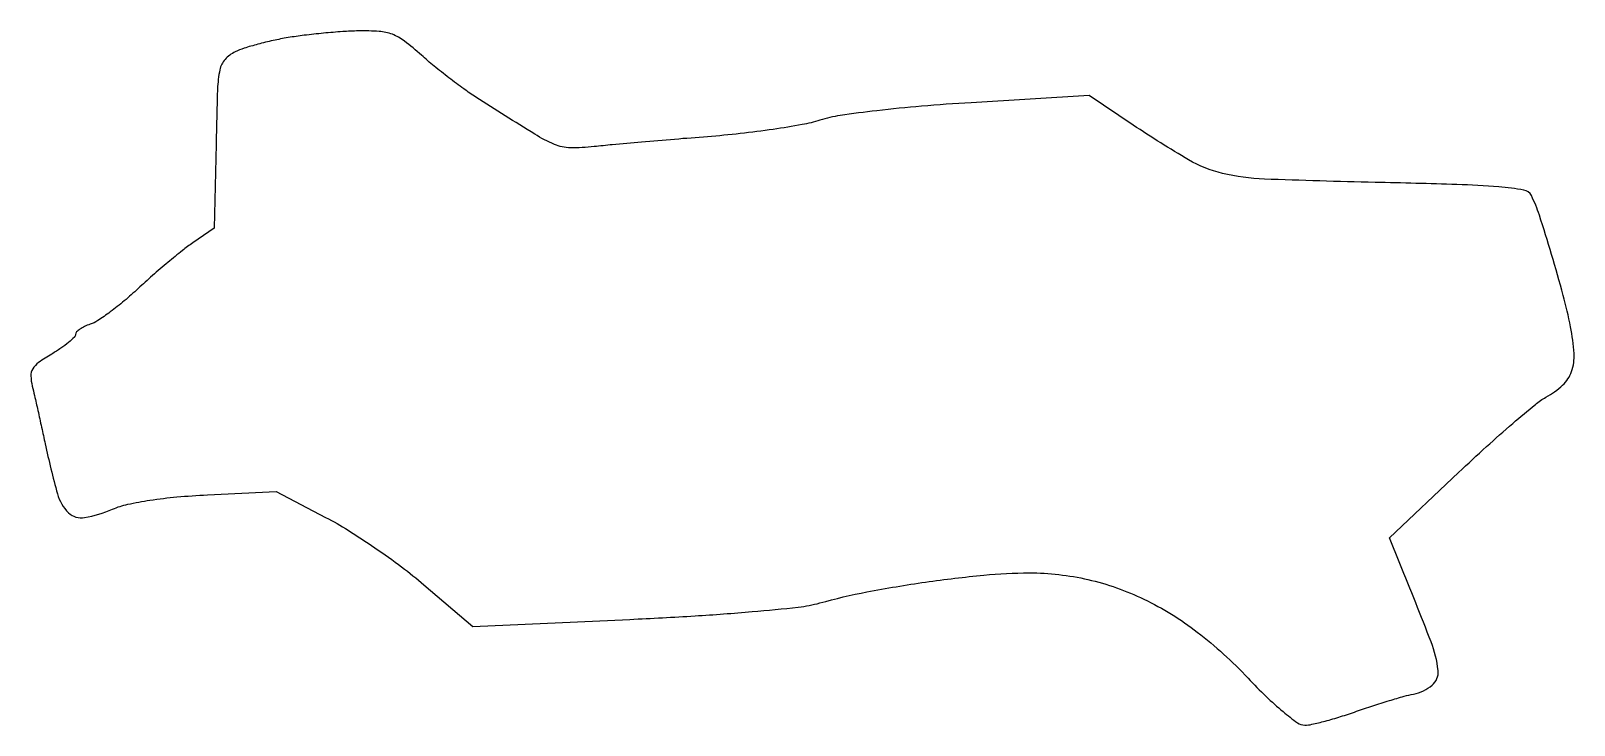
# Model space of a CAD drawing. Extents: x 0 to 233, y 0 to 105.
import ezdxf

# ---------------------------------------------------------------- set-up
doc = ezdxf.new("R2010")
doc.units = 0

msp = doc.modelspace()

# ---------------------------------------------------------------- linework, layer by layer
msp.add_lwpolyline([(39.111824, 103.871437, 0.012876), (36.857373, 103.437141, 0.011473), (34.539201, 102.872292, 0.011594), (32.47842, 102.26823, 0.034536), (31.111824, 101.726562, 0.10043), (29.582117, 100.571856, 0.130613), (28.79925, 99.008482, 0.042744), (28.45204, 96.106017, 0.002901), (28.220475, 87.785292), (27.940949, 75.09414), (24.720475, 72.869512, 0.016923), (23.139417, 71.69639, 0.006041), (20.961795, 69.91997, 0.005986), (18.61789, 67.912103, 0.007036), (16.447338, 65.952463, -0.012937), (14.35175, 64.104915, -0.014357), (12.233427, 62.433576, -0.0138), (10.353812, 61.115164, -0.069299), (9.197338, 60.562633, 0.032315), (8.356095, 60.234467, 0.043044), (7.645468, 59.825149, 0.049531), (7.147974, 59.399611, 0.193413), (7, 59.031388, -0.203763), (6.814607, 58.595355, -0.019842), (5.9394, 57.816722, -0.022622), (4.772528, 56.944022, -0.015969), (3.389445, 56.067272, 0.020308), (1.411172, 54.789035, 0.103097), (0.520512, 53.835012, 0.143995), (0.237576, 52.769588, 0.053593), (0.445946, 51.218496, -0.00396), (0.786592, 49.781147, -0.001118), (1.294643, 47.536058, -0.001127), (1.857356, 44.996509, -0.00119), (2.398411, 42.5, 0.014304), (4.2438, 34.947643, 0.134107), (5.933292, 32.096136, 0.242144), (8.357428, 31.361773, 0.055433), (12.588939, 32.632551, -0.046639), (14.87187, 33.362036, -0.01669), (18.236029, 33.983586, -0.014957), (22.314991, 34.472977, -0.010631), (26.910151, 34.787023), (37.320302, 35.276407), (44.792912, 31.388204, -0.019792), (48.185625, 29.448566, -0.010477), (52.239971, 26.792932, -0.01041), (56.279643, 23.898824, -0.015847), (59.651147, 21.204756), (67.036771, 14.909512), (90.768385, 15.983338, 0.004108), (100.623287, 16.51042, 0.006069), (109.258268, 17.148726, 0.005548), (116.232012, 17.82746, 0.041294), (119.5, 18.458191, -0.021226), (126.600558, 20.126386, -0.011432), (135.469657, 21.607275, -0.011413), (144.279036, 22.667332, -0.024238), (151.137661, 23, -0.056453), (160.012395, 21.994784, -0.055749), (168.477325, 19.029388, -0.052269), (176.53558, 14.057937, -0.040042), (184.20287, 7.095373, 0.012801), (186.935834, 4.32771, 0.018666), (189.492675, 2.045163, 0.016325), (191.674354, 0.356123, 0.157831), (192.774428, 0, 0.055418), (193.862087, 0.120923, 0.009758), (195.861642, 0.612286, 0.010469), (198.193507, 1.286396, 0.009242), (200.594774, 2.084379, -0.005796), (203.05496, 2.920815, -0.005589), (205.563703, 3.710513, -0.005537), (207.78868, 4.356842, -0.02026), (209.217833, 4.693157, 0.126783), (212.023492, 6.023701, 0.250003), (212.92597, 8.24578, 0.066745), (211.879125, 12.571027, 0.004491), (207.157247, 24.40205), (205.559122, 28.304099), (216.029561, 38.182585, -0.005044), (220.238003, 42.073616, -0.006313), (224.223413, 45.593961, -0.005165), (227.628521, 48.465308, -0.048042), (229.220356, 49.540885, 0.062266), (231.750896, 51.357333, 0.122505), (233.099853, 53.41605, 0.100508), (233.473988, 56.151855, 0.033284), (232.942181, 60.188985, 0.016086), (231.83559, 64.9218, 0.007043), (230.079927, 71.121974, 0.005949), (228.23391, 77.049245, 0.036829), (227.029785, 80, 0.241176), (225.892835, 80.840185, 0.019675), (222.105439, 81.3113, 0.013474), (215.765644, 81.676014, 0.00217), (203.392304, 82, -0.003988), (186.670265, 82.498705, -0.048759), (180.33664, 83.360465, -0.074514), (175.223944, 85.410981, -0.014786), (166.847188, 90.659807), (160.194376, 95.107632), (142.347188, 94.039829, 0.005889), (134.856655, 93.503057, 0.007952), (128.097815, 92.830238, 0.007929), (122.554783, 92.100036, 0.039561), (119.5, 91.397923, -0.031338), (116.799027, 90.730239, -0.008455), (112.44375, 90.01497, -0.008527), (107.46094, 89.369543, -0.008741), (102.5, 88.900444, 0.001337), (97.528995, 88.504559, 0.001302), (92.515976, 88.078689, 0.001283), (88.112862, 87.681692, 0.004862), (85.362896, 87.399635, -0.032322), (81.780449, 87.230012, -0.09519), (79.376893, 87.735072, -0.040339), (76.386575, 89.282601, -0.002243), (67.5, 94.887284, -0.014666), (65.665218, 96.133117, -0.007493), (63.433126, 97.797832, -0.007438), (61.182343, 99.583496, -0.01108), (59.272343, 101.217602, 0.01898), (56.698486, 103.350187, 0.07155), (54.876434, 104.371998, 0.075297), (52.888287, 104.812271, 0.022452), (49.772343, 104.883097, 0.011513), (47.36432, 104.774195, 0.006599), (44.465974, 104.5377, 0.006589), (41.557016, 104.222915, 0.010897)], format="xyb", close=True)

doc.saveas('drawing.dxf')
